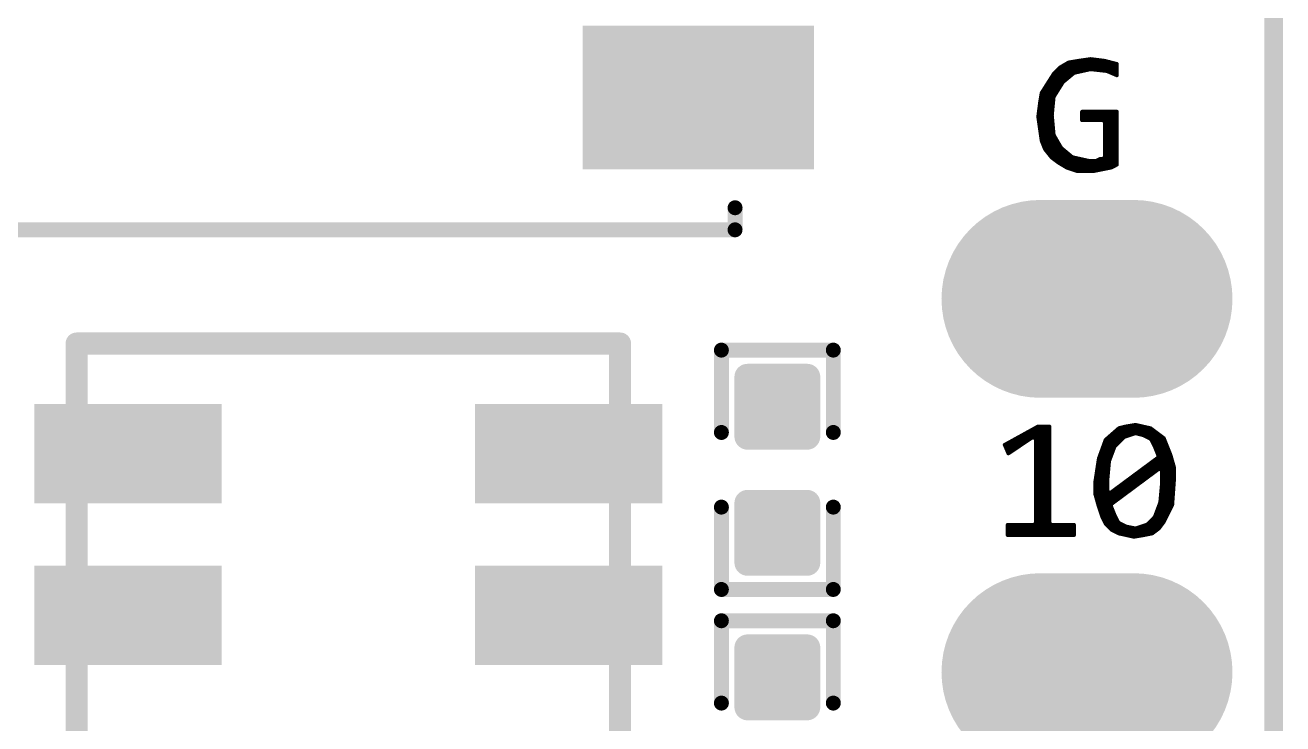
# Model space of a CAD drawing. Extents: x 138.1 to 180, y 20.3 to 82.2.
# Drawn here: x 162.62 to 171.18, y 46.54 to 51.3 of the extents above; entities that cross this region are included whole.
import ezdxf

# ---------------------------------------------------------------- set-up
doc = ezdxf.new("R2010")
doc.units = 0
doc.header["$MEASUREMENT"] = 0
doc.layers.get('0').update_dxf_attribs({"linetype": 'CONTINUOUS'})
doc.layers.add('SILKTOP_PHO', color=251, linetype='CONTINUOUS')

# ---------------------------------------------------------------- blocks, each defined once
blk = doc.blocks.new('ROUND_1')
at = {"const_width": 0.0127}
blk.add_lwpolyline([(-0.00635, 0, 1), (0.00635, 0, 1)], format="xyb", close=True, dxfattribs=at)
blk = doc.blocks.new('ROUND_33')
at = {"const_width": 0.0508}
blk.add_lwpolyline([(-0.0254, 0, 1), (0.0254, 0, 1)], format="xyb", close=True, dxfattribs=at)
blk = doc.blocks.new('ROUND_253')
at = {"const_width": 0.075056}
blk.add_lwpolyline([(-0.037528, 0, 1), (0.037528, 0, 1)], format="xyb", close=True, dxfattribs=at)
blk = doc.blocks.new('RECTANGLE_208')
blk.add_solid([(0.788162, 0.48806), (0.788162, -0.48806), (-0.788162, 0.48806), (-0.788162, -0.48806)])
blk = doc.blocks.new('OBLONG_242')
at = {"const_width": 1.3462}
blk.add_lwpolyline([(0.3175, 0), (-0.3175, 0)], dxfattribs=at)
at = {"const_width": 0.6731}
for points in [[(-0.65405, 0, 1), (0.01905, 0, 1)], [(-0.01905, 0, 1), (0.65405, 0, 1)]]:
    blk.add_lwpolyline(points, format="xyb", close=True, dxfattribs=at)
blk = doc.blocks.new('RECTANGLE_254')
blk.add_solid([(0.638048, 0.338074), (0.638048, -0.338074), (-0.638048, 0.338074), (-0.638048, -0.338074)])
blk = doc.blocks.new('ROUND_158')
at = {"const_width": 0.0889}
blk.add_lwpolyline([(-0.04445, 0, 1), (0.04445, 0, 1)], format="xyb", close=True, dxfattribs=at)

msp = doc.modelspace()

# ---------------------------------------------------------------- linework, layer by layer
for points, const_width in [([(171.1163, 26.2833), (171.1163, 63.1961)], 0.127), ([(167.5349, 48.4961), (167.5349, 48.9025)], 0.1778), ([(167.5349, 48.9025), (167.9413, 48.9025)], 0.1778), ([(167.5857, 48.4961), (167.5857, 48.9025)], 0.1778), ([(167.7635, 48.4961), (167.7635, 48.9025)], 0.1778), ([(167.9413, 48.9025), (167.9413, 48.4961)], 0.1778), ([(167.9413, 48.4961), (167.9413, 48.9025)], 0.1778), ([(167.5349, 48.7529), (167.9413, 48.7529)], 0.1778), ([(167.5349, 48.5751), (167.9413, 48.5751)], 0.1778), ([(167.9413, 48.4961), (167.5349, 48.4961)], 0.1778), ([(167.5349, 47.6381), (167.5349, 48.0445)], 0.1778), ([(167.5349, 48.0445), (167.9413, 48.0445)], 0.1778), ([(167.5349, 48.0417), (167.9413, 48.0417)], 0.1778), ([(167.5857, 47.6381), (167.5857, 48.0445)], 0.1778), ([(167.7635, 47.6381), (167.7635, 48.0445)], 0.1778), ([(167.9413, 48.0445), (167.9413, 47.6381)], 0.1778), ([(167.9413, 47.6381), (167.9413, 48.0445)], 0.1778), ([(167.5349, 47.8639), (167.9413, 47.8639)], 0.1778), ([(167.5349, 47.6861), (167.9413, 47.6861)], 0.1778), ([(167.9413, 47.6381), (167.5349, 47.6381)], 0.1778), ([(167.5349, 46.6546), (167.5349, 47.061)], 0.1778), ([(167.5349, 47.061), (167.9413, 47.061)], 0.1778), ([(167.5857, 46.6546), (167.5857, 47.061)], 0.1778), ([(167.7635, 46.6546), (167.7635, 47.061)], 0.1778), ([(167.9413, 47.061), (167.9413, 46.6546)], 0.1778), ([(167.9413, 46.6546), (167.9413, 47.061)], 0.1778), ([(167.5349, 46.9749), (167.9413, 46.9749)], 0.1778), ([(167.5349, 46.7971), (167.9413, 46.7971)], 0.1778), ([(167.9413, 46.6546), (167.5349, 46.6546)], 0.1778)]:
    msp.add_lwpolyline(points, dxfattribs=dict(const_width=const_width))
at = {"layer": 'SILKTOP_PHO'}
for points, const_width in [([(171.1163, 26.2833), (171.1163, 63.1961)], 0.127), ([(169.7206, 51.0424), (169.6642, 51.0087)], 0.0254), ([(169.6939, 50.9172), (169.6939, 51.0264)], 0.0254), ([(169.7193, 50.9386), (169.7193, 51.0417)], 0.0254), ([(169.7897, 51.0539), (169.7206, 51.0424)], 0.0254), ([(169.7447, 50.9596), (169.7447, 51.0465)], 0.0254), ([(169.7701, 50.9734), (169.7701, 51.0506)], 0.0254), ([(169.8714, 51.0656), (169.7897, 51.0539)], 0.0254), ([(169.7955, 50.9789), (169.7955, 51.0546)], 0.0254), ([(169.8209, 50.9848), (169.8209, 51.0584)], 0.0254), ([(169.8463, 50.9904), (169.8463, 51.062)], 0.0254), ([(169.9644, 51.0539), (169.8714, 51.0656)], 0.0254), ([(169.8717, 50.9954), (169.8717, 51.0656)], 0.0254), ([(169.8971, 50.9927), (169.8971, 51.0623)], 0.0254), ([(169.9225, 50.9899), (169.9225, 51.0592)], 0.0254), ([(169.9479, 50.9871), (169.9479, 51.0559)], 0.0254), ([(170.0495, 51.0325), (169.9644, 51.0539)], 0.0254), ([(169.9733, 50.9843), (169.9733, 51.0518)], 0.0254), ([(169.9987, 50.9761), (169.9987, 51.0455)], 0.0254), ([(170.0241, 50.9652), (170.0241, 51.0391)], 0.0254), ([(170.0495, 50.9543), (170.0495, 51.0328)], 0.0254), ([(170.0495, 50.9543), (170.0495, 51.0325)], 0.0254), ([(169.6185, 50.9629), (169.5372, 50.8349)], 0.0254), ([(169.6177, 50.7839), (169.6177, 50.9617)], 0.0254), ([(169.6642, 51.0087), (169.6185, 50.9629)], 0.0254), ([(169.6431, 50.8448), (169.6431, 50.9876)], 0.0254), ([(169.6685, 50.8855), (169.6685, 51.0112)], 0.0254), ([(169.684, 50.9091), (169.7556, 50.9688)], 0.0254), ([(169.7556, 50.9688), (169.761, 50.9713)], 0.0254), ([(169.761, 50.9713), (169.8684, 50.9952)], 0.0254), ([(169.8684, 50.9952), (169.8727, 50.9954)], 0.0254), ([(169.8727, 50.9954), (169.9802, 50.9835)], 0.0254), ([(169.9802, 50.9835), (169.9837, 50.9825)], 0.0254), ([(169.9837, 50.9825), (170.0495, 50.9543)], 0.0254), ([(169.5669, 50.4433), (169.5669, 50.8817)], 0.0254), ([(169.5923, 50.4115), (169.5923, 50.9218)], 0.0254), ([(169.6218, 50.8105), (169.6815, 50.906)], 0.0254), ([(169.6815, 50.906), (169.684, 50.9091)], 0.0254), ([(169.5372, 50.8349), (169.5258, 50.7661)], 0.0254), ([(169.5415, 50.4981), (169.5415, 50.8418)], 0.0254), ([(169.6078, 50.6856), (169.6197, 50.8049)], 0.0254), ([(169.6197, 50.8049), (169.6218, 50.8105)], 0.0254), ([(169.5258, 50.7661), (169.5138, 50.6726)], 0.0254), ([(169.5161, 50.6574), (169.5161, 50.6899)], 0.0254), ([(169.6078, 50.6843), (169.6078, 50.6856)], 0.0254), ([(169.6078, 50.6833), (169.6078, 50.6843)], 0.0254), ([(169.6197, 50.552), (169.6078, 50.6833)], 0.0254), ([(170.0495, 50.7074), (169.8123, 50.7074)], 0.0254), ([(169.8123, 50.7074), (169.8123, 50.6492)], 0.0254), ([(169.8209, 50.6492), (169.8209, 50.7074)], 0.0254), ([(169.8463, 50.6492), (169.8463, 50.7074)], 0.0254), ([(169.8717, 50.6492), (169.8717, 50.7074)], 0.0254), ([(169.8971, 50.6492), (169.8971, 50.7074)], 0.0254), ([(169.9225, 50.6492), (169.9225, 50.7074)], 0.0254), ([(169.9479, 50.6492), (169.9479, 50.7074)], 0.0254), ([(169.9733, 50.319), (169.9733, 50.7074)], 0.0254), ([(169.9987, 50.3241), (169.9987, 50.7074)], 0.0254), ([(170.0241, 50.3333), (170.0241, 50.7074)], 0.0254), ([(170.0495, 50.346), (170.0495, 50.7074)], 0.0254), ([(170.0495, 50.346), (170.0495, 50.7074)], 0.0254), ([(169.5138, 50.6726), (169.5374, 50.5085)], 0.0254), ([(169.8123, 50.6492), (169.9548, 50.6492)], 0.0254), ([(169.9548, 50.6492), (169.9675, 50.6365)], 0.0254), ([(169.9675, 50.6365), (169.9675, 50.3978)], 0.0254), ([(169.6177, 50.3858), (169.6177, 50.5751)], 0.0254), ([(169.6215, 50.5466), (169.6197, 50.552)], 0.0254), ([(169.6693, 50.4631), (169.6215, 50.5466)], 0.0254), ([(169.5374, 50.5085), (169.56, 50.4521)], 0.0254), ([(169.56, 50.4521), (169.6055, 50.395)], 0.0254), ([(169.6431, 50.3668), (169.6431, 50.5088)], 0.0254), ([(169.6685, 50.3503), (169.6685, 50.4643)], 0.0254), ([(169.6721, 50.4598), (169.6693, 50.4631)], 0.0254), ([(169.7437, 50.4001), (169.6721, 50.4598)], 0.0254), ([(169.6939, 50.335), (169.6939, 50.4415)], 0.0254), ([(169.6055, 50.395), (169.6515, 50.3607)], 0.0254), ([(169.6515, 50.3607), (169.7094, 50.3259)], 0.0254), ([(169.7193, 50.3226), (169.7193, 50.4204)], 0.0254), ([(169.749, 50.3973), (169.7437, 50.4001)], 0.0254), ([(169.7447, 50.314), (169.7447, 50.3993)], 0.0254), ([(169.8565, 50.3734), (169.749, 50.3973)], 0.0254), ([(169.7701, 50.3056), (169.7701, 50.3927)], 0.0254), ([(169.7955, 50.303), (169.7955, 50.3871)], 0.0254), ([(169.8209, 50.303), (169.8209, 50.3813)], 0.0254), ([(169.8463, 50.303), (169.8463, 50.3757)], 0.0254), ([(169.8593, 50.3731), (169.8565, 50.3734)], 0.0254), ([(169.907, 50.3731), (169.8593, 50.3731)], 0.0254), ([(169.8717, 50.303), (169.8717, 50.3731)], 0.0254), ([(169.8971, 50.3038), (169.8971, 50.3731)], 0.0254), ([(169.9129, 50.3744), (169.907, 50.3731)], 0.0254), ([(169.9339, 50.3851), (169.9129, 50.3744)], 0.0254), ([(169.9225, 50.3089), (169.9225, 50.3795)], 0.0254), ([(169.9548, 50.3851), (169.9339, 50.3851)], 0.0254), ([(169.9479, 50.314), (169.9479, 50.3851)], 0.0254), ([(169.9675, 50.3978), (169.9548, 50.3851)], 0.0254), ([(170.0104, 50.3264), (170.0495, 50.346)], 0.0254), ([(169.7094, 50.3259), (169.7777, 50.303)], 0.0254), ([(169.7777, 50.303), (169.8938, 50.303)], 0.0254), ([(169.8938, 50.303), (170.0104, 50.3264)], 0.0254), ([(167.4501, 49.9032), (167.4501, 50.0534)], 0.1016), ([(149.4501, 49.9032), (167.4501, 49.9032)], 0.1016), ([(162.9672, 49.1296), (166.667, 49.1296)], 0.1501), ([(162.9672, 45.4298), (162.9672, 49.1296)], 0.1501), ([(166.667, 49.1296), (166.667, 45.4298)], 0.1501), ([(167.3571, 48.5243), (167.3571, 49.0846)], 0.1016), ([(167.3571, 49.0846), (168.1191, 49.0846)], 0.1016), ([(168.1191, 49.0846), (168.1191, 48.5243)], 0.1016), ([(169.5115, 48.5647), (169.2857, 48.4402)], 0.0254), ([(169.4907, 48.4928), (169.4907, 48.553)], 0.0254), ([(169.591, 48.5647), (169.5115, 48.5647)], 0.0254), ([(169.5161, 47.8258), (169.5161, 48.5647)], 0.0254), ([(169.5415, 47.8258), (169.5415, 48.5647)], 0.0254), ([(169.5669, 47.8258), (169.5669, 48.5647)], 0.0254), ([(169.591, 47.9086), (169.591, 48.5647)], 0.0254), ([(170.0635, 48.5537), (169.9728, 48.4742)], 0.0254), ([(170.0495, 48.444), (170.0495, 48.5413)], 0.0254), ([(170.1079, 48.5649), (170.0635, 48.5537)], 0.0254), ([(170.0749, 48.4694), (170.0749, 48.5565)], 0.0254), ([(170.1003, 48.4933), (170.1003, 48.5629)], 0.0254), ([(170.1765, 48.5764), (170.1079, 48.5649)], 0.0254), ([(170.1257, 48.5019), (170.1257, 48.5677)], 0.0254), ([(170.1511, 48.5103), (170.1511, 48.572)], 0.0254), ([(170.2789, 48.5535), (170.1765, 48.5764)], 0.0254), ([(170.1765, 48.5182), (170.1765, 48.5764)], 0.0254), ([(170.2019, 48.5123), (170.2019, 48.5705)], 0.0254), ([(170.2273, 48.506), (170.2273, 48.5649)], 0.0254), ([(170.2527, 48.4938), (170.2527, 48.5593)], 0.0254), ([(170.2781, 48.4811), (170.2781, 48.5537)], 0.0254), ([(170.3695, 48.4857), (170.2789, 48.5535)], 0.0254), ([(169.3109, 48.3813), (169.4772, 48.4923)], 0.0254), ([(169.3129, 48.3826), (169.3129, 48.4552)], 0.0254), ([(169.3383, 48.3996), (169.3383, 48.4692)], 0.0254), ([(169.3637, 48.4166), (169.3637, 48.4831)], 0.0254), ([(169.3891, 48.4334), (169.3891, 48.4971)], 0.0254), ([(169.4145, 48.4504), (169.4145, 48.5111)], 0.0254), ([(169.4399, 48.4674), (169.4399, 48.525)], 0.0254), ([(169.4653, 48.4842), (169.4653, 48.539)], 0.0254), ([(169.4772, 48.4923), (169.4971, 48.4816)], 0.0254), ([(169.4971, 48.4816), (169.4971, 47.9086)], 0.0254), ([(169.9728, 48.4742), (169.9266, 48.3472)], 0.0254), ([(169.9733, 47.9033), (169.9733, 48.4748)], 0.0254), ([(169.9987, 48.3333), (169.9987, 48.4969)], 0.0254), ([(170.0241, 48.4008), (170.0241, 48.5192)], 0.0254), ([(170.0365, 48.4311), (170.0962, 48.4908)], 0.0254), ([(170.0962, 48.4908), (170.1013, 48.4938)], 0.0254), ([(170.1013, 48.4938), (170.1729, 48.5177)], 0.0254), ([(170.1729, 48.5177), (170.1801, 48.5179)], 0.0254), ([(170.1801, 48.5179), (170.2278, 48.506)], 0.0254), ([(170.2278, 48.506), (170.2304, 48.505)], 0.0254), ([(170.2304, 48.505), (170.2781, 48.4811)], 0.0254), ([(170.2781, 48.4811), (170.2837, 48.4755)], 0.0254), ([(170.2837, 48.4755), (170.3078, 48.4278)], 0.0254), ([(170.3035, 48.4361), (170.3035, 48.5352)], 0.0254), ([(170.3289, 48.3749), (170.3289, 48.5162)], 0.0254), ([(170.3543, 48.2743), (170.3543, 48.4971)], 0.0254), ([(170.4158, 48.3701), (170.3695, 48.4857)], 0.0254), ([(170.3797, 47.9365), (170.3797, 48.46)], 0.0254), ([(169.2857, 48.4402), (169.3109, 48.3813)], 0.0254), ([(169.2875, 48.4361), (169.2875, 48.4412)], 0.0254), ([(169.9479, 47.9553), (169.9479, 48.4057)], 0.0254), ([(169.9979, 48.331), (170.0338, 48.4265)], 0.0254), ([(170.0338, 48.4265), (170.0365, 48.4311)], 0.0254), ([(170.3078, 48.4278), (170.3081, 48.4267)], 0.0254), ([(170.3081, 48.4267), (170.332, 48.3671)], 0.0254), ([(170.4051, 47.9873), (170.4051, 48.3965)], 0.0254), ([(170.4389, 48.2888), (170.4158, 48.3701)], 0.0254), ([(169.9266, 48.3472), (169.9032, 48.1941)], 0.0254), ([(169.9225, 48.0333), (169.9225, 48.3206)], 0.0254), ([(169.9852, 48.1964), (169.9972, 48.3277)], 0.0254), ([(169.9972, 48.3277), (169.9979, 48.331)], 0.0254), ([(170.3279, 48.3521), (170.0053, 48.1133)], 0.0254), ([(170.2527, 48.2149), (170.2527, 48.2964)], 0.0254), ([(170.2781, 48.2337), (170.2781, 48.3152)], 0.0254), ([(170.3035, 48.2525), (170.3035, 48.334)], 0.0254), ([(170.333, 48.3622), (170.3279, 48.3521)], 0.0254), ([(170.3289, 48.2713), (170.3289, 48.3531)], 0.0254), ([(170.332, 48.3671), (170.333, 48.3622)], 0.0254), ([(170.4305, 48.0785), (170.4305, 48.3183)], 0.0254), ([(170.4389, 48.1956), (170.4389, 48.2888)], 0.0254), ([(170.0142, 48.0381), (170.3365, 48.2771)], 0.0254), ([(170.1257, 48.1209), (170.1257, 48.2025)], 0.0254), ([(170.1511, 48.1397), (170.1511, 48.2213)], 0.0254), ([(170.1765, 48.1585), (170.1765, 48.2401)], 0.0254), ([(170.2019, 48.1773), (170.2019, 48.2589)], 0.0254), ([(170.2273, 48.1961), (170.2273, 48.2776)], 0.0254), ([(170.3365, 48.2771), (170.3568, 48.2667)], 0.0254), ([(170.3568, 48.2667), (170.3568, 48.1832)], 0.0254), ([(169.9032, 48.1941), (169.9032, 48.1014)], 0.0254), ([(169.9852, 48.1951), (169.9852, 48.1964)], 0.0254), ([(169.9852, 48.1235), (169.9852, 48.1951)], 0.0254), ([(170.0053, 48.1133), (169.9852, 48.1235)], 0.0254), ([(170.0241, 48.0455), (170.0241, 48.1273)], 0.0254), ([(170.0495, 48.0643), (170.0495, 48.1461)], 0.0254), ([(170.0749, 48.0831), (170.0749, 48.1649)], 0.0254), ([(170.1003, 48.1021), (170.1003, 48.1837)], 0.0254), ([(170.3568, 48.1821), (170.3449, 48.0508)], 0.0254), ([(170.3543, 47.8956), (170.3543, 48.1552)], 0.0254), ([(170.3568, 48.1832), (170.3568, 48.1821)], 0.0254), ([(170.4272, 48.0315), (170.4389, 48.1956)], 0.0254), ([(167.3571, 48.0163), (167.3571, 47.456)], 0.1016), ([(168.1191, 47.456), (168.1191, 48.0163)], 0.1016), ([(169.9032, 48.1014), (169.9263, 48.0198)], 0.0254), ([(169.9987, 47.8779), (169.9987, 48.1108)], 0.0254), ([(170.0091, 48.028), (170.0142, 48.0381)], 0.0254), ([(170.0099, 48.0234), (170.0091, 48.028)], 0.0254), ([(170.3441, 48.0475), (170.3083, 47.952)], 0.0254), ([(170.3449, 48.0508), (170.3441, 48.0475)], 0.0254), ([(170.369, 47.9152), (170.4272, 48.0315)], 0.0254), ([(169.9263, 48.0198), (169.9499, 47.9492)], 0.0254), ([(169.9499, 47.9492), (169.9725, 47.9043)], 0.0254), ([(170.0338, 47.9637), (170.0099, 48.0234)], 0.0254), ([(170.0241, 47.856), (170.0241, 47.9878)], 0.0254), ([(170.0343, 47.9627), (170.0338, 47.9637)], 0.0254), ([(170.0581, 47.9149), (170.0343, 47.9627)], 0.0254), ([(170.3053, 47.9474), (170.2575, 47.8997)], 0.0254), ([(170.3035, 47.8464), (170.3035, 47.9457)], 0.0254), ([(170.3083, 47.952), (170.3053, 47.9474)], 0.0254), ([(170.3289, 47.8654), (170.3289, 48.0071)], 0.0254), ([(169.4844, 47.8959), (169.306, 47.8959)], 0.0254), ([(169.306, 47.8959), (169.306, 47.8258)], 0.0254), ([(169.3129, 47.8258), (169.3129, 47.8959)], 0.0254), ([(169.3383, 47.8258), (169.3383, 47.8959)], 0.0254), ([(169.3637, 47.8258), (169.3637, 47.8959)], 0.0254), ([(169.3891, 47.8258), (169.3891, 47.8959)], 0.0254), ([(169.4145, 47.8258), (169.4145, 47.8959)], 0.0254), ([(169.4399, 47.8258), (169.4399, 47.8959)], 0.0254), ([(169.4653, 47.8258), (169.4653, 47.8959)], 0.0254), ([(169.4971, 47.9086), (169.4844, 47.8959)], 0.0254), ([(169.4907, 47.8258), (169.4907, 47.8977)], 0.0254), ([(169.6037, 47.8959), (169.591, 47.9086)], 0.0254), ([(169.5923, 47.8258), (169.5923, 47.9033)], 0.0254), ([(169.7582, 47.8959), (169.6037, 47.8959)], 0.0254), ([(169.6177, 47.8258), (169.6177, 47.8959)], 0.0254), ([(169.6431, 47.8258), (169.6431, 47.8959)], 0.0254), ([(169.6685, 47.8258), (169.6685, 47.8959)], 0.0254), ([(169.6939, 47.8258), (169.6939, 47.8959)], 0.0254), ([(169.7193, 47.8258), (169.7193, 47.8959)], 0.0254), ([(169.7447, 47.8258), (169.7447, 47.8959)], 0.0254), ([(169.7582, 47.8258), (169.7582, 47.8959)], 0.0254), ([(169.9725, 47.9043), (170.0172, 47.8593)], 0.0254), ([(170.0172, 47.8593), (170.0617, 47.837)], 0.0254), ([(170.0495, 47.8433), (170.0495, 47.9322)], 0.0254), ([(170.0637, 47.9091), (170.0581, 47.9149)], 0.0254), ([(170.1115, 47.8852), (170.0637, 47.9091)], 0.0254), ([(170.0749, 47.8342), (170.0749, 47.9035)], 0.0254), ([(170.1003, 47.8286), (170.1003, 47.8908)], 0.0254), ([(170.1148, 47.8842), (170.1115, 47.8852)], 0.0254), ([(170.1745, 47.8723), (170.1148, 47.8842)], 0.0254), ([(170.1257, 47.823), (170.1257, 47.8819)], 0.0254), ([(170.1511, 47.8171), (170.1511, 47.8768)], 0.0254), ([(170.1811, 47.8728), (170.1745, 47.8723)], 0.0254), ([(170.1765, 47.8159), (170.1765, 47.872)], 0.0254), ([(170.2527, 47.8966), (170.1811, 47.8728)], 0.0254), ([(170.2019, 47.8202), (170.2019, 47.8796)], 0.0254), ([(170.2273, 47.8245), (170.2273, 47.888)], 0.0254), ([(170.2575, 47.8997), (170.2527, 47.8966)], 0.0254), ([(170.2527, 47.8293), (170.2527, 47.8966)], 0.0254), ([(170.2781, 47.8344), (170.2781, 47.9203)], 0.0254), ([(170.2911, 47.837), (170.335, 47.87)], 0.0254), ([(170.335, 47.87), (170.369, 47.9152)], 0.0254), ([(169.306, 47.8258), (169.7582, 47.8258)], 0.0254), ([(170.0617, 47.837), (170.1653, 47.8141)], 0.0254), ([(170.1653, 47.8141), (170.2344, 47.8255)], 0.0254), ([(170.2344, 47.8255), (170.2911, 47.837)], 0.0254), ([(167.3571, 47.456), (168.1191, 47.456)], 0.1016), ([(168.1191, 47.2431), (167.3571, 47.2431)], 0.1016), ([(167.3571, 47.2431), (167.3571, 46.6828)], 0.1016), ([(168.1191, 46.6828), (168.1191, 47.2431)], 0.1016)]:
    msp.add_lwpolyline(points, dxfattribs=dict(at, const_width=const_width))

# ---------------------------------------------------------------- block references
for name, p in [('RECTANGLE_208', (167.2001, 50.8032)), ('OBLONG_242', (169.8463, 49.4333)), ('ROUND_158', (167.5349, 48.9025)), ('ROUND_158', (167.5857, 48.9025)), ('ROUND_158', (167.7635, 48.9025)), ('ROUND_158', (167.9413, 48.9025)), ('ROUND_158', (167.9413, 48.9025)), ('ROUND_158', (167.5349, 48.7529)), ('ROUND_158', (167.9413, 48.7529)), ('RECTANGLE_254', (163.317, 48.3798)), ('RECTANGLE_254', (166.3172, 48.3798)), ('ROUND_158', (167.5349, 48.5751)), ('ROUND_158', (167.9413, 48.5751)), ('ROUND_158', (167.5349, 48.4961)), ('ROUND_158', (167.5349, 48.4961)), ('ROUND_158', (167.5857, 48.4961)), ('ROUND_158', (167.7635, 48.4961)), ('ROUND_158', (167.9413, 48.4961)), ('ROUND_158', (167.9413, 48.4961)), ('ROUND_158', (167.5349, 48.0445)), ('ROUND_158', (167.5349, 48.0417)), ('ROUND_158', (167.5857, 48.0445)), ('ROUND_158', (167.7635, 48.0445)), ('ROUND_158', (167.9413, 48.0445)), ('ROUND_158', (167.9413, 48.0445)), ('ROUND_158', (167.9413, 48.0417)), ('ROUND_158', (167.5349, 47.8639)), ('ROUND_158', (167.9413, 47.8639)), ('ROUND_158', (167.5349, 47.6861)), ('ROUND_158', (167.5349, 47.6381)), ('ROUND_158', (167.5349, 47.6381)), ('ROUND_158', (167.5857, 47.6381)), ('ROUND_158', (167.7635, 47.6381)), ('ROUND_158', (167.9413, 47.6861)), ('ROUND_158', (167.9413, 47.6381)), ('ROUND_158', (167.9413, 47.6381)), ('RECTANGLE_254', (163.317, 47.2797)), ('RECTANGLE_254', (166.3172, 47.2797)), ('OBLONG_242', (169.8463, 46.8933)), ('ROUND_158', (167.5349, 47.061)), ('ROUND_158', (167.5857, 47.061)), ('ROUND_158', (167.7635, 47.061)), ('ROUND_158', (167.9413, 47.061)), ('ROUND_158', (167.9413, 47.061)), ('ROUND_158', (167.5349, 46.9749)), ('ROUND_158', (167.9413, 46.9749)), ('ROUND_158', (167.5349, 46.7971)), ('ROUND_158', (167.9413, 46.7971)), ('ROUND_158', (167.5349, 46.6546)), ('ROUND_158', (167.5349, 46.6546)), ('ROUND_158', (167.5857, 46.6546)), ('ROUND_158', (167.7635, 46.6546)), ('ROUND_158', (167.9413, 46.6546)), ('ROUND_158', (167.9413, 46.6546))]:
    msp.add_blockref(name, p)
for name, p in [('ROUND_1', (169.6939, 51.0264)), ('ROUND_1', (169.7193, 51.0417)), ('ROUND_1', (169.7206, 51.0424)), ('ROUND_1', (169.7447, 51.0465)), ('ROUND_1', (169.7701, 51.0506)), ('ROUND_1', (169.7897, 51.0539)), ('ROUND_1', (169.7955, 51.0546)), ('ROUND_1', (169.8209, 51.0584)), ('ROUND_1', (169.8463, 51.062)), ('ROUND_1', (169.8714, 51.0656)), ('ROUND_1', (169.8717, 51.0656)), ('ROUND_1', (169.8971, 51.0623)), ('ROUND_1', (169.9225, 51.0592)), ('ROUND_1', (169.9479, 51.0559)), ('ROUND_1', (169.9644, 51.0539)), ('ROUND_1', (169.9733, 51.0518)), ('ROUND_1', (169.9987, 51.0455)), ('ROUND_1', (170.0241, 51.0391)), ('ROUND_1', (170.0495, 51.0328)), ('ROUND_1', (170.0495, 51.0325)), ('ROUND_1', (170.0495, 51.0325)), ('ROUND_1', (169.6177, 50.9617)), ('ROUND_1', (169.6185, 50.9629)), ('ROUND_1', (169.6431, 50.9876)), ('ROUND_1', (169.6642, 51.0087)), ('ROUND_1', (169.6685, 51.0112)), ('ROUND_1', (169.7193, 50.9386)), ('ROUND_1', (169.7447, 50.9596)), ('ROUND_1', (169.7556, 50.9688)), ('ROUND_1', (169.761, 50.9713)), ('ROUND_1', (169.7701, 50.9734)), ('ROUND_1', (169.7955, 50.9789)), ('ROUND_1', (169.8209, 50.9848)), ('ROUND_1', (169.8463, 50.9904)), ('ROUND_1', (169.8684, 50.9952)), ('ROUND_1', (169.8717, 50.9954)), ('ROUND_1', (169.8727, 50.9954)), ('ROUND_1', (169.8971, 50.9927)), ('ROUND_1', (169.9225, 50.9899)), ('ROUND_1', (169.9479, 50.9871)), ('ROUND_1', (169.9733, 50.9843)), ('ROUND_1', (169.9802, 50.9835)), ('ROUND_1', (169.9837, 50.9825)), ('ROUND_1', (169.9987, 50.9761)), ('ROUND_1', (170.0241, 50.9652)), ('ROUND_1', (170.0495, 50.9543)), ('ROUND_1', (170.0495, 50.9543)), ('ROUND_1', (169.5669, 50.8817)), ('ROUND_1', (169.5923, 50.9218)), ('ROUND_1', (169.6685, 50.8855)), ('ROUND_1', (169.6815, 50.906)), ('ROUND_1', (169.684, 50.9091)), ('ROUND_1', (169.6939, 50.9172)), ('ROUND_1', (169.5372, 50.8349)), ('ROUND_1', (169.5415, 50.8418)), ('ROUND_1', (169.6177, 50.7839)), ('ROUND_1', (169.6197, 50.8049)), ('ROUND_1', (169.6218, 50.8105)), ('ROUND_1', (169.6431, 50.8448)), ('ROUND_1', (169.5161, 50.6899)), ('ROUND_1', (169.5258, 50.7661)), ('ROUND_1', (169.6078, 50.6856)), ('ROUND_1', (169.6078, 50.6843)), ('ROUND_1', (169.6078, 50.6833)), ('ROUND_1', (169.8123, 50.7074)), ('ROUND_1', (169.8209, 50.7074)), ('ROUND_1', (169.8463, 50.7074)), ('ROUND_1', (169.8717, 50.7074)), ('ROUND_1', (169.8971, 50.7074)), ('ROUND_1', (169.9225, 50.7074)), ('ROUND_1', (169.9479, 50.7074)), ('ROUND_1', (169.9733, 50.7074)), ('ROUND_1', (169.9987, 50.7074)), ('ROUND_1', (170.0241, 50.7074)), ('ROUND_1', (170.0495, 50.7074)), ('ROUND_1', (170.0495, 50.7074)), ('ROUND_1', (169.5138, 50.6726)), ('ROUND_1', (169.5161, 50.6574)), ('ROUND_1', (169.8123, 50.6492)), ('ROUND_1', (169.8209, 50.6492)), ('ROUND_1', (169.8463, 50.6492)), ('ROUND_1', (169.8717, 50.6492)), ('ROUND_1', (169.8971, 50.6492)), ('ROUND_1', (169.9225, 50.6492)), ('ROUND_1', (169.9479, 50.6492)), ('ROUND_1', (169.9548, 50.6492)), ('ROUND_1', (169.9675, 50.6365)), ('ROUND_1', (169.6177, 50.5751)), ('ROUND_1', (169.6197, 50.552)), ('ROUND_1', (169.6215, 50.5466)), ('ROUND_1', (169.5374, 50.5085)), ('ROUND_1', (169.5415, 50.4981)), ('ROUND_1', (169.56, 50.4521)), ('ROUND_1', (169.5669, 50.4433)), ('ROUND_1', (169.6431, 50.5088)), ('ROUND_1', (169.6685, 50.4643)), ('ROUND_1', (169.6693, 50.4631)), ('ROUND_1', (169.6721, 50.4598)), ('ROUND_1', (169.6939, 50.4415)), ('ROUND_1', (169.5923, 50.4115)), ('ROUND_1', (169.6055, 50.395)), ('ROUND_1', (169.6177, 50.3858)), ('ROUND_1', (169.6431, 50.3668)), ('ROUND_1', (169.6515, 50.3607)), ('ROUND_1', (169.6685, 50.3503)), ('ROUND_1', (169.7193, 50.4204)), ('ROUND_1', (169.7437, 50.4001)), ('ROUND_1', (169.7447, 50.3993)), ('ROUND_1', (169.749, 50.3973)), ('ROUND_1', (169.7701, 50.3927)), ('ROUND_1', (169.7955, 50.3871)), ('ROUND_1', (169.8209, 50.3813)), ('ROUND_1', (169.8463, 50.3757)), ('ROUND_1', (169.8565, 50.3734)), ('ROUND_1', (169.8593, 50.3731)), ('ROUND_1', (169.8717, 50.3731)), ('ROUND_1', (169.8971, 50.3731)), ('ROUND_1', (169.907, 50.3731)), ('ROUND_1', (169.9129, 50.3744)), ('ROUND_1', (169.9225, 50.3795)), ('ROUND_1', (169.9339, 50.3851)), ('ROUND_1', (169.9479, 50.3851)), ('ROUND_1', (169.9548, 50.3851)), ('ROUND_1', (169.9675, 50.3978)), ('ROUND_1', (170.0495, 50.346)), ('ROUND_1', (170.0495, 50.346)), ('ROUND_1', (169.6939, 50.335)), ('ROUND_1', (169.7094, 50.3259)), ('ROUND_1', (169.7193, 50.3226)), ('ROUND_1', (169.7447, 50.314)), ('ROUND_1', (169.7701, 50.3056)), ('ROUND_1', (169.7777, 50.303)), ('ROUND_1', (169.7955, 50.303)), ('ROUND_1', (169.8209, 50.303)), ('ROUND_1', (169.8463, 50.303)), ('ROUND_1', (169.8717, 50.303)), ('ROUND_1', (169.8938, 50.303)), ('ROUND_1', (169.8971, 50.3038)), ('ROUND_1', (169.9225, 50.3089)), ('ROUND_1', (169.9479, 50.314)), ('ROUND_1', (169.9733, 50.319)), ('ROUND_1', (169.9987, 50.3241)), ('ROUND_1', (170.0104, 50.3264)), ('ROUND_1', (170.0241, 50.3333)), ('ROUND_33', (167.4501, 50.0534)), ('ROUND_33', (167.4501, 49.9032)), ('ROUND_253', (162.9672, 49.1296)), ('ROUND_253', (162.9672, 49.1296)), ('ROUND_253', (166.667, 49.1296)), ('ROUND_33', (167.3571, 49.0846)), ('ROUND_33', (168.1191, 49.0846)), ('ROUND_33', (167.3571, 48.5243)), ('ROUND_33', (168.1191, 48.5243)), ('ROUND_1', (169.4907, 48.553)), ('ROUND_1', (169.5115, 48.5647)), ('ROUND_1', (169.5161, 48.5647)), ('ROUND_1', (169.5415, 48.5647)), ('ROUND_1', (169.5669, 48.5647)), ('ROUND_1', (169.591, 48.5647)), ('ROUND_1', (170.0495, 48.5413)), ('ROUND_1', (170.0635, 48.5537)), ('ROUND_1', (170.0749, 48.5565)), ('ROUND_1', (170.1003, 48.5629)), ('ROUND_1', (170.1079, 48.5649)), ('ROUND_1', (170.1257, 48.5677)), ('ROUND_1', (170.1511, 48.572)), ('ROUND_1', (170.1765, 48.5764)), ('ROUND_1', (170.1765, 48.5764)), ('ROUND_1', (170.2019, 48.5705)), ('ROUND_1', (170.2273, 48.5649)), ('ROUND_1', (170.2527, 48.5593)), ('ROUND_1', (170.2781, 48.5537)), ('ROUND_1', (170.2789, 48.5535)), ('ROUND_1', (169.3129, 48.4552)), ('ROUND_1', (169.3383, 48.4692)), ('ROUND_1', (169.3637, 48.4831)), ('ROUND_1', (169.3891, 48.4971)), ('ROUND_1', (169.4145, 48.5111)), ('ROUND_1', (169.4399, 48.525)), ('ROUND_1', (169.4399, 48.4674)), ('ROUND_1', (169.4653, 48.539)), ('ROUND_1', (169.4653, 48.4842)), ('ROUND_1', (169.4772, 48.4923)), ('ROUND_1', (169.4907, 48.4928)), ('ROUND_1', (169.4971, 48.4816)), ('ROUND_1', (169.9728, 48.4742)), ('ROUND_1', (169.9733, 48.4748)), ('ROUND_1', (169.9987, 48.4969)), ('ROUND_1', (170.0241, 48.5192)), ('ROUND_1', (170.0749, 48.4694)), ('ROUND_1', (170.0962, 48.4908)), ('ROUND_1', (170.1003, 48.4933)), ('ROUND_1', (170.1013, 48.4938)), ('ROUND_1', (170.1257, 48.5019)), ('ROUND_1', (170.1511, 48.5103)), ('ROUND_1', (170.1729, 48.5177)), ('ROUND_1', (170.1765, 48.5182)), ('ROUND_1', (170.1801, 48.5179)), ('ROUND_1', (170.2019, 48.5123)), ('ROUND_1', (170.2273, 48.506)), ('ROUND_1', (170.2278, 48.506)), ('ROUND_1', (170.2304, 48.505)), ('ROUND_1', (170.2527, 48.4938)), ('ROUND_1', (170.2781, 48.4811)), ('ROUND_1', (170.2781, 48.4811)), ('ROUND_1', (170.2837, 48.4755)), ('ROUND_1', (170.2837, 48.4755)), ('ROUND_1', (170.3035, 48.5352)), ('ROUND_1', (170.3289, 48.5162)), ('ROUND_1', (170.3543, 48.4971)), ('ROUND_1', (170.3695, 48.4857)), ('ROUND_1', (170.3797, 48.46)), ('ROUND_1', (169.2857, 48.4402)), ('ROUND_1', (169.2875, 48.4412)), ('ROUND_1', (169.2875, 48.4361)), ('ROUND_1', (169.3109, 48.3813)), ('ROUND_1', (169.3129, 48.3826)), ('ROUND_1', (169.3383, 48.3996)), ('ROUND_1', (169.3637, 48.4166)), ('ROUND_1', (169.3891, 48.4334)), ('ROUND_1', (169.4145, 48.4504)), ('ROUND_1', (169.9479, 48.4057)), ('ROUND_1', (170.0241, 48.4008)), ('ROUND_1', (170.0338, 48.4265)), ('ROUND_1', (170.0365, 48.4311)), ('ROUND_1', (170.0495, 48.444)), ('ROUND_1', (170.3035, 48.4361)), ('ROUND_1', (170.3078, 48.4278)), ('ROUND_1', (170.3081, 48.4267)), ('ROUND_1', (170.3289, 48.3749)), ('ROUND_1', (170.4051, 48.3965)), ('ROUND_1', (170.4158, 48.3701)), ('ROUND_1', (169.9225, 48.3206)), ('ROUND_1', (169.9266, 48.3472)), ('ROUND_1', (169.9972, 48.3277)), ('ROUND_1', (169.9979, 48.331)), ('ROUND_1', (169.9987, 48.3333)), ('ROUND_1', (170.2527, 48.2964)), ('ROUND_1', (170.2781, 48.3152)), ('ROUND_1', (170.3035, 48.334)), ('ROUND_1', (170.3279, 48.3521)), ('ROUND_1', (170.3289, 48.3531)), ('ROUND_1', (170.332, 48.3671)), ('ROUND_1', (170.333, 48.3622)), ('ROUND_1', (170.333, 48.3622)), ('ROUND_1', (170.4305, 48.3183)), ('ROUND_1', (170.4389, 48.2888)), ('ROUND_1', (170.4389, 48.2888)), ('ROUND_1', (170.1257, 48.2025)), ('ROUND_1', (170.1511, 48.2213)), ('ROUND_1', (170.1765, 48.2401)), ('ROUND_1', (170.2019, 48.2589)), ('ROUND_1', (170.2273, 48.2776)), ('ROUND_1', (170.2527, 48.2149)), ('ROUND_1', (170.2781, 48.2337)), ('ROUND_1', (170.3035, 48.2525)), ('ROUND_1', (170.3289, 48.2713)), ('ROUND_1', (170.3365, 48.2771)), ('ROUND_1', (170.3543, 48.2743)), ('ROUND_1', (170.3568, 48.2667)), ('ROUND_1', (170.3568, 48.2667)), ('ROUND_1', (169.9032, 48.1941)), ('ROUND_1', (169.9852, 48.1964)), ('ROUND_1', (169.9852, 48.1951)), ('ROUND_1', (169.9852, 48.1235)), ('ROUND_1', (170.0053, 48.1133)), ('ROUND_1', (170.0241, 48.1273)), ('ROUND_1', (170.0495, 48.1461)), ('ROUND_1', (170.0749, 48.1649)), ('ROUND_1', (170.1003, 48.1837)), ('ROUND_1', (170.1257, 48.1209)), ('ROUND_1', (170.1511, 48.1397)), ('ROUND_1', (170.1765, 48.1585)), ('ROUND_1', (170.2019, 48.1773)), ('ROUND_1', (170.2273, 48.1961)), ('ROUND_1', (170.3543, 48.1552)), ('ROUND_1', (170.3568, 48.1832)), ('ROUND_1', (170.3568, 48.1821)), ('ROUND_1', (170.4389, 48.1956)), ('ROUND_33', (167.3571, 48.0163)), ('ROUND_33', (168.1191, 48.0163)), ('ROUND_1', (169.9032, 48.1014)), ('ROUND_1', (169.9225, 48.0333)), ('ROUND_1', (169.9987, 48.1108)), ('ROUND_1', (170.0091, 48.028)), ('ROUND_1', (170.0142, 48.0381)), ('ROUND_1', (170.0241, 48.0455)), ('ROUND_1', (170.0495, 48.0643)), ('ROUND_1', (170.0749, 48.0831)), ('ROUND_1', (170.1003, 48.1021)), ('ROUND_1', (170.3441, 48.0475)), ('ROUND_1', (170.3449, 48.0508)), ('ROUND_1', (170.4272, 48.0315)), ('ROUND_1', (170.4305, 48.0785)), ('ROUND_1', (169.9263, 48.0198)), ('ROUND_1', (169.9479, 47.9553)), ('ROUND_1', (169.9499, 47.9492)), ('ROUND_1', (170.0099, 48.0234)), ('ROUND_1', (170.0241, 47.9878)), ('ROUND_1', (170.0338, 47.9637)), ('ROUND_1', (170.0343, 47.9627)), ('ROUND_1', (170.3035, 47.9457)), ('ROUND_1', (170.3053, 47.9474)), ('ROUND_1', (170.3083, 47.952)), ('ROUND_1', (170.3289, 48.0071)), ('ROUND_1', (170.4051, 47.9873)), ('ROUND_1', (169.306, 47.8959)), ('ROUND_1', (169.3129, 47.8959)), ('ROUND_1', (169.3383, 47.8959)), ('ROUND_1', (169.3637, 47.8959)), ('ROUND_1', (169.3891, 47.8959)), ('ROUND_1', (169.4145, 47.8959)), ('ROUND_1', (169.4399, 47.8959)), ('ROUND_1', (169.4653, 47.8959)), ('ROUND_1', (169.4844, 47.8959)), ('ROUND_1', (169.4907, 47.8977)), ('ROUND_1', (169.4971, 47.9086)), ('ROUND_1', (169.591, 47.9086)), ('ROUND_1', (169.5923, 47.9033)), ('ROUND_1', (169.6037, 47.8959)), ('ROUND_1', (169.6177, 47.8959)), ('ROUND_1', (169.6431, 47.8959)), ('ROUND_1', (169.6685, 47.8959)), ('ROUND_1', (169.6939, 47.8959)), ('ROUND_1', (169.7193, 47.8959)), ('ROUND_1', (169.7447, 47.8959)), ('ROUND_1', (169.7582, 47.8959)), ('ROUND_1', (169.7582, 47.8959)), ('ROUND_1', (169.9725, 47.9043)), ('ROUND_1', (169.9733, 47.9033)), ('ROUND_1', (169.9987, 47.8779)), ('ROUND_1', (170.0172, 47.8593)), ('ROUND_1', (170.0241, 47.856)), ('ROUND_1', (170.0495, 47.9322)), ('ROUND_1', (170.0581, 47.9149)), ('ROUND_1', (170.0637, 47.9091)), ('ROUND_1', (170.0749, 47.9035)), ('ROUND_1', (170.1003, 47.8908)), ('ROUND_1', (170.1115, 47.8852)), ('ROUND_1', (170.1148, 47.8842)), ('ROUND_1', (170.1257, 47.8819)), ('ROUND_1', (170.1511, 47.8768)), ('ROUND_1', (170.1745, 47.8723)), ('ROUND_1', (170.1765, 47.872)), ('ROUND_1', (170.1811, 47.8728)), ('ROUND_1', (170.2019, 47.8796)), ('ROUND_1', (170.2273, 47.888)), ('ROUND_1', (170.2527, 47.8966)), ('ROUND_1', (170.2527, 47.8966)), ('ROUND_1', (170.2575, 47.8997)), ('ROUND_1', (170.2781, 47.9203)), ('ROUND_1', (170.3289, 47.8654)), ('ROUND_1', (170.335, 47.87)), ('ROUND_1', (170.3543, 47.8956)), ('ROUND_1', (170.369, 47.9152)), ('ROUND_1', (170.3797, 47.9365)), ('ROUND_1', (169.306, 47.8258)), ('ROUND_1', (169.3129, 47.8258)), ('ROUND_1', (169.3383, 47.8258)), ('ROUND_1', (169.3637, 47.8258)), ('ROUND_1', (169.3891, 47.8258)), ('ROUND_1', (169.4145, 47.8258)), ('ROUND_1', (169.4399, 47.8258)), ('ROUND_1', (169.4653, 47.8258)), ('ROUND_1', (169.4907, 47.8258)), ('ROUND_1', (169.5161, 47.8258)), ('ROUND_1', (169.5415, 47.8258)), ('ROUND_1', (169.5669, 47.8258)), ('ROUND_1', (169.5923, 47.8258)), ('ROUND_1', (169.6177, 47.8258)), ('ROUND_1', (169.6431, 47.8258)), ('ROUND_1', (169.6685, 47.8258)), ('ROUND_1', (169.6939, 47.8258)), ('ROUND_1', (169.7193, 47.8258)), ('ROUND_1', (169.7447, 47.8258)), ('ROUND_1', (169.7582, 47.8258)), ('ROUND_1', (170.0495, 47.8433)), ('ROUND_1', (170.0617, 47.837)), ('ROUND_1', (170.0749, 47.8342)), ('ROUND_1', (170.1003, 47.8286)), ('ROUND_1', (170.1257, 47.823)), ('ROUND_1', (170.1511, 47.8171)), ('ROUND_1', (170.1653, 47.8141)), ('ROUND_1', (170.1765, 47.8159)), ('ROUND_1', (170.2019, 47.8202)), ('ROUND_1', (170.2273, 47.8245)), ('ROUND_1', (170.2344, 47.8255)), ('ROUND_1', (170.2527, 47.8293)), ('ROUND_1', (170.2781, 47.8344)), ('ROUND_1', (170.2911, 47.837)), ('ROUND_1', (170.3035, 47.8464)), ('ROUND_33', (167.3571, 47.456)), ('ROUND_33', (168.1191, 47.456)), ('ROUND_33', (167.3571, 47.2431)), ('ROUND_33', (168.1191, 47.2431)), ('ROUND_33', (167.3571, 46.6828)), ('ROUND_33', (168.1191, 46.6828))]:
    msp.add_blockref(name, p, dxfattribs=at)

doc.saveas('drawing.dxf')
